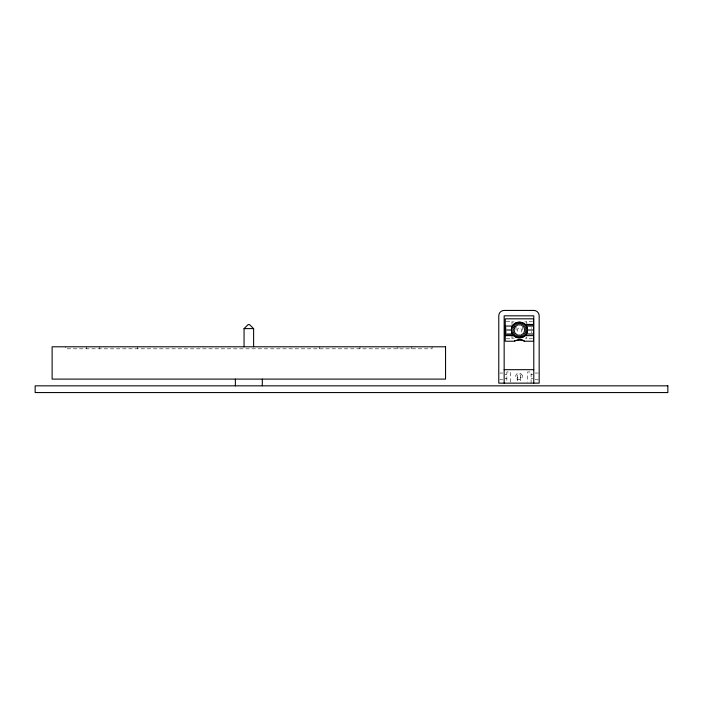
<?xml version="1.0" encoding="UTF-8"?>
<svg xmlns="http://www.w3.org/2000/svg" width="703" height="703" viewBox="0 0 703 703"><rect width="100%" height="100%" fill="white"/><g stroke="black" fill="none" stroke-linecap="round" stroke-linejoin="round"><path stroke-width="0.53" stroke-dasharray="3.52 2.64" d="M506.222 321.262L511.986 321.262L511.986 324.724M532.566 321.262L526.802 321.262L526.802 324.303M511.986 321.939L514.104 321.939M524.684 321.939L526.802 321.939M511.986 338.099L514.236 338.099M525.308 338.099L526.802 338.099M506.222 338.767L511.986 338.767L511.986 335.726M532.566 338.767L526.802 338.767L526.802 337.009M499.78 373.047L502.812 373.047M535.124 373.047L538.155 373.047M505.053 374.391L506.854 374.391M531.09 374.391L532.883 374.391M505.053 378.425L506.854 378.425M531.09 378.425L532.883 378.425M499.78 379.778L502.812 379.778M535.124 379.778L538.155 379.778M531.758 327.642L531.758 328.442M531.758 331.429L531.758 332.818M531.09 383.144L531.09 371.966L527.584 371.966L527.584 382.124M522.76 326.649L522.76 332.036M521.415 332.132L521.415 330.015A2.021 2.021 0 0 0 519.394 327.993A2.021 2.021 0 0 0 517.373 330.015L517.373 332.132M520.677 377.291L520.677 382.168M517.259 377.37L517.259 382.177M516.028 326.649L516.028 332.036M510.352 382.124L510.352 371.966L506.854 371.966L506.854 382.124M506.178 327.642L506.178 328.442M506.178 331.429L506.178 332.818M432.081 346.79L432.081 348.811L65.59 348.811L65.59 346.79M411.352 346.79L411.352 348.811M397.88 346.79L397.88 348.811M359.918 346.79L359.918 348.811M319.505 346.79L319.505 348.811M137.753 346.79L137.753 348.811M99.791 346.79L99.791 348.811M86.32 346.79L86.32 348.811M517.61 374.919L516.995 376.008L517.97 378.17L520.334 377.898L520.809 375.578L519.965 374.655L517.61 374.919M522.224 375.543L521.881 374.725A3.366 3.366 0 0 0 515.721 377.283L516.055 378.091A3.366 3.366 0 0 0 522.224 375.543"/><path stroke-width="1.05" d="M511.441 330.015C511.028 319.707 527.76 319.944 527.347 330.015C527.76 340.322 511.028 340.094 511.441 330.015L505.255 330.015M524.561 341.219L523.102 340.419C521.037 338.723 514.517 340.946 514.57 340.911L518.691 339.821L521.969 340.076L524.561 341.219L533.533 341.219L533.533 318.819L505.255 318.819L505.255 341.219L514.236 341.219M244.055 346.684L244.055 328.609L248.159 324.575L249.503 324.575L253.546 328.609M525.018 335.63L533.533 335.612M525.352 324.821L533.533 324.821M505.255 326.043L512.505 326.043M526.283 326.043L533.533 326.043M244.055 328.609L253.616 328.609L253.616 346.684M527.347 330.015L533.533 330.015M505.255 333.995L512.505 333.995M526.283 333.995L533.533 333.995M505.255 335.217L513.436 335.217M504.156 369.681L533.779 369.681M525.018 324.408L533.533 324.417M505.255 335.612L513.77 335.63A7.953 7.953 0 0 0 527.083 332.08A7.953 7.953 0 0 0 517.338 322.334A7.953 7.953 0 0 0 513.77 335.639M533.779 383.144L533.779 315.823L504.156 315.823L504.156 383.144M504.833 325.92L504.833 335.34M262.298 379.102L262.298 385.833M235.364 379.102L235.364 385.833M515.035 326.851L514.007 330.015L515.035 333.187L517.733 335.138L521.055 335.138L523.753 333.187L524.781 330.015L523.753 326.851L521.055 324.891L517.733 324.891L515.035 326.851M521.099 336.386L517.689 336.386A6.599 6.599 0 0 1 513.99 326.236A6.599 6.599 0 0 1 524.798 326.236A6.599 6.599 0 0 1 521.099 336.386M533.779 310.436L504.156 310.436A5.387 5.387 0 0 0 498.77 315.823L498.77 383.144L539.166 383.144L539.166 315.823A5.387 5.387 0 0 0 533.779 310.436M445.553 346.79L52.119 346.79L52.119 379.102L445.553 379.102L445.553 346.79M667.85 385.833L35.15 385.833L35.15 392.564L667.85 392.564L667.85 385.833"/></g></svg>
